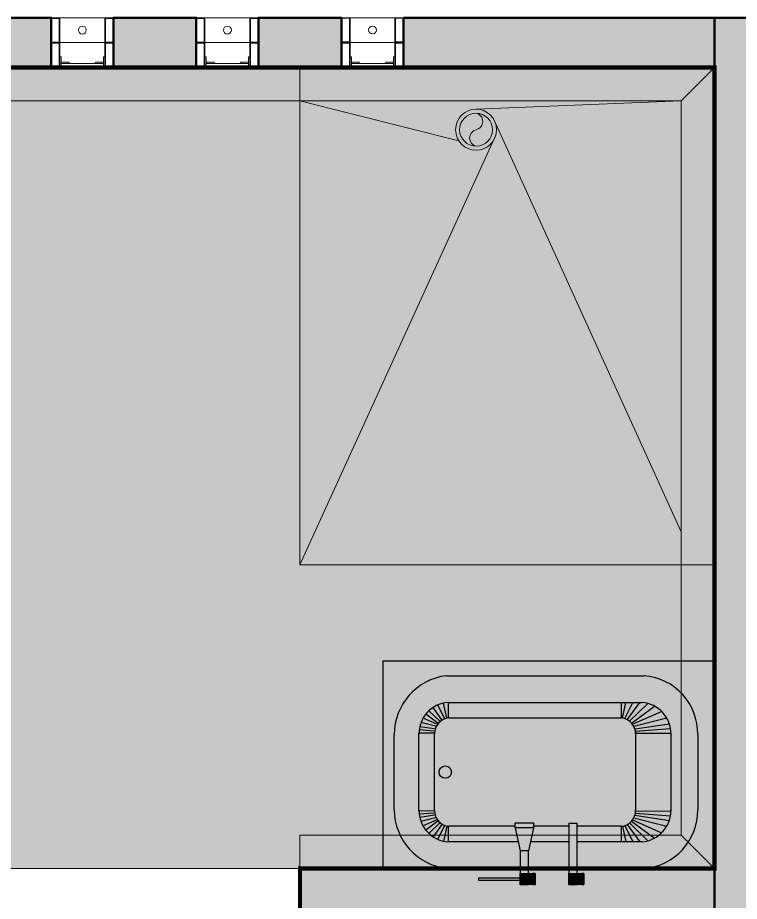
# Model space of a CAD drawing. Header units: metres. Extents: x 167 to 250, y 44 to 219.
# Drawn here: x 187.972 to 189.713, y 120.749 to 122.881 of the extents above; entities that cross this region are included whole.
import ezdxf

# ---------------------------------------------------------------- set-up
doc = ezdxf.new("R2010")
doc.units = ezdxf.units.M
for name, color, linetype, lineweight in [('A-MURO', 7, 'Continuous', 50), ('A-PISO -ACHU', 55, 'Continuous', 0), ('A-PLAN-ACHU4', 251, 'Continuous', 5), ('A-PLAN-ACHU5', 252, 'Continuous', 5), ('H_ACCESORIOS DESAGUES', 160, 'Continuous', 20)]:
    doc.layers.add(name, color=color, linetype=linetype, lineweight=lineweight)
doc.layers.add('A_MOBILIARIO', color=8, linetype='Continuous')
pattern_1 = [(0, (0, -0.2311683247949077), (0, 6.985), [5.08, -1.905]), (90, (0, -0.2311683247949077), (-6.985, 4.277078946022131e-16), [5.08, -1.905])]
pattern_2 = [(0, (0, 0), (0, 6.985), [5.08, -1.905]), (90, (0, 0), (-6.985, 4.277078946022131e-16), [5.08, -1.905])]
pattern_3 = [(0, (4.547473508864641e-13, -0.6247219652223066), (0, 6.985), [5.08, -1.905]), (90, (4.547473508864641e-13, -0.6247219652223066), (-6.985, 4.277078946022131e-16), [5.08, -1.905])]

# ---------------------------------------------------------------- blocks, each defined once
blk = doc.blocks.new('Ventana')
at = {"layer": 'A-PLAN-ACHU4', "lineweight": 0}
blk.add_lwpolyline([(70.01134361059218, 22.30446699201386), (70.01134361059218, 22.18446699201385), (69.86134361059217, 22.18446699201385), (69.86134361059217, 22.30446699201386)], close=True, dxfattribs=at)
at = {"layer": 'A-PLAN-ACHU5', "lineweight": 0}
for points in [[(69.86134402153235, 22.24446699201391), (69.86134473654525, 22.30446699201386), (69.88215901050003, 22.30446699201386), (69.88215829548713, 22.24446699201391)], [(69.8628440215322, 22.24596699201376), (69.8628447365451, 22.30296699201401), (69.88065901050018, 22.30296699201401), (69.88065829548728, 22.24596699201376)], [(69.9905308914555, 22.24446699201391), (69.99053103452948, 22.30446699201386), (69.8821584385611, 22.30446699201386), (69.88215829548713, 22.24446699201391)], [(69.90755901050002, 22.30446699201386), (69.88215901050003, 22.30446699201386), (69.88215901050003, 22.27906699201387), (69.88535901050014, 22.27906699201387), (69.88535901050014, 22.30126699201375), (69.90755901050002, 22.30126699201375)], [(69.9651316228184, 22.30445149074714), (69.9905316228184, 22.30445149074714), (69.9905316228184, 22.27905149074715), (69.98733162281829, 22.27905149074715), (69.98733162281829, 22.30125149074703), (69.9651316228184, 22.30125149074703)], [(70.01134516541029, 22.24446699201391), (70.01134473654534, 22.30446699201386), (69.99053046259056, 22.30446699201386), (69.9905308914555, 22.24446699201391)], [(70.00984516541044, 22.24596699201376), (70.00984473654549, 22.30296699201401), (69.9920304625904, 22.30296699201401), (69.99203089145536, 22.24596699201376)], [(69.88535901049968, 22.29496699201374), (69.90435901049992, 22.29496699201374), (69.90435901049992, 22.29176699201409), (69.88535901049968, 22.29176699201409)], [(69.98733162281874, 22.29495149074702), (69.96833162281851, 22.29495149074702), (69.96833162281851, 22.29175149074737), (69.98733162281874, 22.29175149074737)], [(69.86134330651944, 22.18446699201397), (69.86134402153235, 22.24446699201391), (69.88215829548713, 22.24446699201391), (69.88215758047423, 22.18446699201397)], [(69.8628433065193, 22.18596699201382), (69.8628440215322, 22.24296699201406), (69.88065829548728, 22.24296699201406), (69.88065758047438, 22.18596699201382)], [(69.9905301764426, 22.18446699201397), (69.99053031951658, 22.24446699201391), (69.8821577235482, 22.24446699201391), (69.88215758047423, 22.18446699201397)], [(70.01134445039739, 22.18446699201397), (70.01134402153244, 22.24446699201391), (69.99052974757765, 22.24446699201391), (69.9905301764426, 22.18446699201397)], [(70.00984445039754, 22.18596699201382), (70.00984402153259, 22.24296699201406), (69.9920297475775, 22.24296699201406), (69.99203017644246, 22.18596699201382)]]:
    blk.add_lwpolyline(points, close=True, dxfattribs=at)
at = {"layer": 'A-PLAN-ACHU5', "lineweight": 0, "elevation": -1.201708993585166e-09}
blk.add_lwpolyline([(69.88535901050014, 22.30126699201375), (69.98733162281829, 22.30125149074703), (69.98733162281829, 22.29495149074702), (69.88535901050014, 22.29496699201374)], close=True, dxfattribs=at)
at = {"layer": 'A-PLAN-ACHU5', "lineweight": 0}
blk.add_circle((69.93634473654552, 22.21423897682345), 0.009524999999939611, dxfattribs=at)
blk = doc.blocks.new('sifon')
at = {"lineweight": 0, "transparency": 33554508}
blk.add_hatch(color=252, dxfattribs=at).paths.add_polyline_path([(0, 0, -0.8103451215678315), (2.916005458218996e-07, 0.0397030834723059, -1), (-2.781627329371523e-07, -0.03970308336032569, 0.7863031093906079)])
at = {"color": 252, "lineweight": 0}
for centre, radius in [((0, -8.041862453733728e-10), 0.04945932076248262), ((0, 0), 0.03970308854337931)]:
    blk.add_circle(centre, radius, dxfattribs=at)
for centre, radius, start, end in [((0.004205665318376355, 0.01985151200499217, 2.61930414847953e-06), 0.02029212177329212, 101.9607780547418, 258.038420754303), ((-0.004818817280992274, -0.01985152241929606, 2.61930414847953e-06), 0.02042800631120464, 283.6434388831337, 76.35575910364949)]:
    blk.add_arc(centre, radius, start, end, dxfattribs=at)
blk = doc.blocks.new('LAVACOLAS PLANTA')
at = {"layer": 'A_MOBILIARIO', "true_color": 0xffffff}
h = blk.add_hatch(color=7, dxfattribs=at)
h.dxf.hatch_style = 1
h.paths.add_polyline_path([(3251.488809055902, 1626.758733589742), (3251.481363411084, 1626.758733589742), (3251.481363411084, 1626.723733589743), (3251.488809055902, 1626.723733589743)])
h = blk.add_hatch(color=7, dxfattribs=at)
h.dxf.hatch_style = 1
h.paths.add_polyline_path([(3251.502727326055, 1626.758733589742), (3251.488809055902, 1626.758733589742), (3251.488809055902, 1626.723733589743), (3251.502727326055, 1626.723733589743)])
h = blk.add_hatch(color=7, dxfattribs=at)
h.dxf.hatch_style = 1
h.paths.add_polyline_path([(3251.529674130101, 1626.758733589742), (3251.502727326055, 1626.758733589742), (3251.502727326055, 1626.723733589743), (3251.529674130101, 1626.723733589743)])
h = blk.add_hatch(color=7, dxfattribs=at)
h.dxf.hatch_style = 1
h.paths.add_polyline_path([(3251.64537983328, 1626.758733589742), (3251.637934188462, 1626.758733589742), (3251.637934188462, 1626.723733589743), (3251.64537983328, 1626.723733589743)])
h = blk.add_hatch(color=7, dxfattribs=at)
h.dxf.hatch_style = 1
h.paths.add_polyline_path([(3251.659298103433, 1626.758733589742), (3251.64537983328, 1626.758733589742), (3251.64537983328, 1626.723733589743), (3251.659298103433, 1626.723733589743)])
h = blk.add_hatch(color=7, dxfattribs=at)
h.dxf.hatch_style = 1
h.paths.add_polyline_path([(3251.686244907479, 1626.758733589742), (3251.659298103433, 1626.758733589742), (3251.659298103433, 1626.723733589743), (3251.686244907479, 1626.723733589743)])
h = blk.add_hatch(color=7, dxfattribs=at)
h.dxf.hatch_style = 1
h.paths.add_polyline_path([(3251.819531198038, 1626.745407284534), (3251.686244907479, 1626.745407284534), (3251.686244907479, 1626.737059894951), (3251.819531198038, 1626.737059894951)])
h = blk.add_hatch(dxfattribs=at)
h.set_pattern_fill('ANGLE')
h.set_pattern_definition(pattern_1)
h.paths.add_polyline_path([(3251.488809055902, 1626.717760152308), (3251.481363411083, 1626.717760152308), (3251.481363411083, 1626.682760152308), (3251.488809055902, 1626.682760152308)])
h = blk.add_hatch(dxfattribs=at)
h.set_pattern_fill('ANGLE')
h.set_pattern_definition(pattern_3)
h.paths.add_polyline_path([(3251.488809055902, 1626.717760152311), (3251.481363411084, 1626.717760152311), (3251.481363411084, 1626.682760152311), (3251.488809055902, 1626.682760152311)])
h = blk.add_hatch(dxfattribs=at)
h.set_pattern_fill('ANGLE')
h.set_pattern_definition(pattern_1)
h.paths.add_polyline_path([(3251.502727326055, 1626.717760152308), (3251.488809055902, 1626.717760152308), (3251.488809055902, 1626.682760152308), (3251.502727326055, 1626.682760152308)])
h = blk.add_hatch(dxfattribs=at)
h.set_pattern_fill('ANGLE')
h.set_pattern_definition(pattern_3)
h.paths.add_polyline_path([(3251.502727326055, 1626.717760152311), (3251.488809055902, 1626.717760152311), (3251.488809055902, 1626.682760152311), (3251.502727326055, 1626.682760152311)])
h = blk.add_hatch(color=7, dxfattribs=at)
h.dxf.hatch_style = 1
h.paths.add_polyline_path([(3251.529674130101, 1626.723733589743), (3251.502727326055, 1626.723733589743), (3251.502727326055, 1626.561233589742), (3251.529674130101, 1626.561233589742)])
h = blk.add_hatch(dxfattribs=at)
h.set_pattern_fill('ANGLE')
h.set_pattern_definition(pattern_1)
h.paths.add_polyline_path([(3251.529674130101, 1626.717760152308), (3251.502727326055, 1626.717760152308), (3251.502727326055, 1626.682760152308), (3251.529674130101, 1626.682760152308)])
h = blk.add_hatch(dxfattribs=at)
h.set_pattern_fill('ANGLE')
h.set_pattern_definition(pattern_3)
h.paths.add_polyline_path([(3251.529674130101, 1626.717760152311), (3251.502727326055, 1626.717760152311), (3251.502727326055, 1626.682760152311), (3251.529674130101, 1626.682760152311)])
h = blk.add_hatch(dxfattribs=at)
h.set_pattern_fill('ANGLE')
h.set_pattern_definition(pattern_1)
h.paths.add_polyline_path([(3251.64537983328, 1626.717760152308), (3251.637934188461, 1626.717760152308), (3251.637934188461, 1626.682760152308), (3251.64537983328, 1626.682760152308)])
h = blk.add_hatch(dxfattribs=at)
h.set_pattern_fill('ANGLE')
h.set_pattern_definition(pattern_3)
h.paths.add_polyline_path([(3251.64537983328, 1626.717760152311), (3251.637934188462, 1626.717760152311), (3251.637934188462, 1626.682760152311), (3251.64537983328, 1626.682760152311)])
h = blk.add_hatch(dxfattribs=at)
h.set_pattern_fill('ANGLE')
h.set_pattern_definition(pattern_1)
h.paths.add_polyline_path([(3251.659298103433, 1626.717760152308), (3251.64537983328, 1626.717760152308), (3251.64537983328, 1626.682760152308), (3251.659298103433, 1626.682760152308)])
h = blk.add_hatch(dxfattribs=at)
h.set_pattern_fill('ANGLE')
h.set_pattern_definition(pattern_3)
h.paths.add_polyline_path([(3251.659298103433, 1626.717760152311), (3251.64537983328, 1626.717760152311), (3251.64537983328, 1626.682760152311), (3251.659298103433, 1626.682760152311)])
h = blk.add_hatch(color=7, dxfattribs=at)
h.dxf.hatch_style = 1
h.paths.add_polyline_path([(3251.686244907479, 1626.723733589743), (3251.659298103433, 1626.723733589743), (3251.659298103433, 1626.649681158688), (3251.686244907479, 1626.649681158688)])
h = blk.add_hatch(dxfattribs=at)
h.set_pattern_fill('ANGLE')
h.set_pattern_definition(pattern_1)
h.paths.add_polyline_path([(3251.686244907479, 1626.717760152308), (3251.659298103433, 1626.717760152308), (3251.659298103433, 1626.682760152308), (3251.686244907479, 1626.682760152308)])
h = blk.add_hatch(dxfattribs=at)
h.set_pattern_fill('ANGLE')
h.set_pattern_definition(pattern_3)
h.paths.add_polyline_path([(3251.686244907479, 1626.717760152311), (3251.659298103433, 1626.717760152311), (3251.659298103433, 1626.682760152311), (3251.686244907479, 1626.682760152311)])
h = blk.add_hatch(color=7, dxfattribs=at)
h.dxf.hatch_style = 1
h.paths.add_polyline_path([(3251.921708842788, 1626.706955895796), (3251.28642775508, 1626.707017299857, 0.3962541799011419), (3251.113096587114, 1626.517290187227), (3251.113096587114, 1626.274465452108, 0.3952630296530321), (3251.285489396937, 1626.08450880168), (3251.92448017197, 1626.084389128555, 0.3776741057271244), (3252.093326269208, 1626.276038848499), (3252.09334068335, 1626.515688733965, 0.3829109296517303)])
h = blk.add_hatch(dxfattribs=at)
h.set_pattern_fill('ANGLE')
h.set_pattern_definition(pattern_1)
h.paths.add_polyline_path([(3251.819531198037, 1626.7044338471), (3251.686244907479, 1626.7044338471), (3251.686244907479, 1626.696086457516), (3251.819531198037, 1626.696086457516)])
h = blk.add_hatch(dxfattribs=at)
h.set_pattern_fill('ANGLE')
h.set_pattern_definition(pattern_3)
h.paths.add_polyline_path([(3251.819531198038, 1626.704433847103), (3251.686244907479, 1626.704433847103), (3251.686244907479, 1626.696086457519), (3251.819531198038, 1626.696086457519)])
h = blk.add_hatch(dxfattribs=at)
h.set_pattern_fill('ANGLE')
h.set_pattern_definition(pattern_2)
h.paths.add_polyline_path([(3252.063334069543, 1626.522146810148, 0.3865215948095206), (3251.92448017197, 1626.670561256979), (3251.290656676982, 1626.670724622117, 0.3949233594127352), (3251.149572969183, 1626.519961618757), (3251.149572969183, 1626.271488766777, 0.390683330516218), (3251.288442669099, 1626.120889128555), (3251.92448017197, 1626.120889128555, 0.3948568406460685), (3252.063334069543, 1626.273673958168)])
h = blk.add_hatch(dxfattribs=at)
h.set_pattern_fill('ANGLE')
h.set_pattern_definition(pattern_2)
h.paths.add_polyline_path([(3252.063334069543, 1626.517290187195, 0.3957491710551744), (3251.92448017197, 1626.670561256979), (3251.289199084255, 1626.67062266104, 0.3972311431079816), (3251.149596587114, 1626.517290187118), (3251.149596587114, 1626.274160198339, 0.3957872193785741), (3251.288442669102, 1626.120889128555), (3251.92448017197, 1626.120889128555, 0.3948568405847457), (3252.063334069543, 1626.273673958136)])
h = blk.add_hatch(dxfattribs=at)
h.set_pattern_fill('ANGLE')
h.set_pattern_definition(pattern_1)
h.paths.add_polyline_path([(3251.529674130101, 1626.682760152308), (3251.502727326055, 1626.682760152308), (3251.502727326055, 1626.520260152308), (3251.529674130101, 1626.520260152308)])
h = blk.add_hatch(dxfattribs=at)
h.set_pattern_fill('ANGLE')
h.set_pattern_definition(pattern_3)
h.paths.add_polyline_path([(3251.529674130101, 1626.682760152311), (3251.502727326055, 1626.682760152311), (3251.502727326055, 1626.520260152311), (3251.529674130101, 1626.520260152311)])
h = blk.add_hatch(dxfattribs=at)
h.set_pattern_fill('ANGLE')
h.set_pattern_definition(pattern_1)
h.paths.add_polyline_path([(3251.686244907479, 1626.682760152308), (3251.659298103433, 1626.682760152308), (3251.659298103433, 1626.608707721253), (3251.686244907479, 1626.608707721253)])
h = blk.add_hatch(dxfattribs=at)
h.set_pattern_fill('ANGLE')
h.set_pattern_definition(pattern_3)
h.paths.add_polyline_path([(3251.686244907479, 1626.682760152311), (3251.659298103433, 1626.682760152311), (3251.659298103433, 1626.608707721257), (3251.686244907479, 1626.608707721257)])
h = blk.add_hatch(color=7, dxfattribs=at)
h.dxf.hatch_style = 1
h.paths.add_polyline_path([(3251.686244907479, 1626.649681158688), (3251.659298103433, 1626.649681158688), (3251.643352947874, 1626.576229949667), (3251.702190063039, 1626.576229949667)])
h = blk.add_hatch(dxfattribs=at)
h.set_pattern_fill('ANGLE')
h.set_pattern_definition(pattern_1)
h.paths.add_polyline_path([(3251.686244907479, 1626.608707721253), (3251.659298103433, 1626.608707721253), (3251.643352947873, 1626.535256512232), (3251.702190063038, 1626.535256512232)])
h = blk.add_hatch(dxfattribs=at)
h.set_pattern_fill('ANGLE')
h.set_pattern_definition(pattern_3)
h.paths.add_polyline_path([(3251.686244907479, 1626.608707721257), (3251.659298103433, 1626.608707721257), (3251.643352947874, 1626.535256512235), (3251.702190063039, 1626.535256512235)])
h = blk.add_hatch(color=7, dxfattribs=at)
h.dxf.hatch_style = 1
h.paths.add_polyline_path([(3251.702190063039, 1626.576229949667), (3251.643352947874, 1626.576229949667), (3251.643352947874, 1626.560131214347), (3251.702190063039, 1626.560131214347)])
h = blk.add_hatch(dxfattribs=at)
h.set_pattern_fill('ANGLE')
h.set_pattern_definition(pattern_1)
h.paths.add_polyline_path([(3251.702190063038, 1626.535256512232), (3251.643352947873, 1626.535256512232), (3251.643352947873, 1626.519157776912), (3251.702190063038, 1626.519157776912)])
h = blk.add_hatch(dxfattribs=at)
h.set_pattern_fill('ANGLE')
h.set_pattern_definition(pattern_3)
h.paths.add_polyline_path([(3251.702190063039, 1626.535256512235), (3251.643352947874, 1626.535256512235), (3251.643352947874, 1626.519157776915), (3251.702190063039, 1626.519157776915)])
at = {"layer": 'A_MOBILIARIO'}
for points in [[(3251.529674130101, 1626.758733589742), (3251.529674130101, 1626.723733589743), (3251.481363411084, 1626.723733589743), (3251.481363411084, 1626.758733589742)], [(3251.481363411084, 1626.758733589742), (3251.481363411084, 1626.723733589743), (3251.488809055902, 1626.723733589743), (3251.488809055902, 1626.758733589742)], [(3251.529674130101, 1626.561233589742), (3251.529674130101, 1626.758733589742), (3251.502727326055, 1626.758733589742), (3251.502727326055, 1626.561233589742)], [(3251.637934188462, 1626.758733589742), (3251.637934188462, 1626.723733589743), (3251.64537983328, 1626.723733589743), (3251.64537983328, 1626.758733589742)], [(3251.686244907479, 1626.758733589742), (3251.686244907479, 1626.723733589743), (3251.637934188462, 1626.723733589743), (3251.637934188462, 1626.758733589742)], [(3251.819531198038, 1626.737059894951), (3251.686244907479, 1626.737059894951), (3251.686244907479, 1626.745407284534), (3251.819531198038, 1626.745407284534)], [(3251.643352947874, 1626.576229949667), (3251.702190063039, 1626.576229949667), (3251.702190063039, 1626.560131214347), (3251.643352947874, 1626.560131214347)]]:
    blk.add_lwpolyline(points, close=True, dxfattribs=at)
for points in [[(3251.686244907479, 1626.649681158688), (3251.686244907479, 1626.758733589742), (3251.659298103433, 1626.758733589742), (3251.659298103433, 1626.649681158688)], [(3251.28642775508, 1626.707017299857), (3251.502727326055, 1626.706996393093)], [(3251.529674130101, 1626.706993788508), (3251.659298103433, 1626.706981259505)], [(3251.686244907479, 1626.706978654921), (3251.921708842794, 1626.706955895796)], [(3251.643352947874, 1626.576229949667), (3251.659298103433, 1626.649681158688)], [(3251.659298103433, 1626.649681158688), (3251.686244907479, 1626.649681158688)], [(3251.702190063039, 1626.576229949667), (3251.686244907479, 1626.649681158688)], [(3251.326883536905, 1626.554265354364), (3251.252642461441, 1626.608920898439)], [(3251.332930775798, 1626.559938690072), (3251.273860550486, 1626.617437598678)], [(3251.292488247403, 1626.620725192769), (3251.502727326055, 1626.620725192769)], [(3251.340434783623, 1626.564899540717), (3251.299779276669, 1626.62072519277)], [(3251.348514549334, 1626.56840824264), (3251.322701846333, 1626.62072519277)], [(3251.356237814916, 1626.570342426143), (3251.344995851101, 1626.62072519277)], [(3251.360616974526, 1626.570889128557), (3251.360616974526, 1626.62072519277)], [(3251.529674130101, 1626.620725192769), (3251.653012197631, 1626.620725192769)], [(3251.692530813281, 1626.620725192769), (3251.920434593662, 1626.62072519277)], [(3251.918758244062, 1626.570889128557), (3251.918758244062, 1626.62072519277)], [(3251.923137403673, 1626.570342426143), (3251.933928813837, 1626.618705960204)], [(3251.930860669254, 1626.56840824264), (3251.952676303137, 1626.612623969672)], [(3251.938940434965, 1626.564899540717), (3251.967751963683, 1626.604461767284)], [(3251.323394719639, 1626.549967418841), (3251.229490138252, 1626.591752408954)], [(3251.659298103433, 1626.576229949667), (3251.686244907479, 1626.576229949667)], [(3251.946444442791, 1626.559938690072), (3251.981267922947, 1626.593835836939)], [(3251.952491681684, 1626.554265354364), (3251.991375460428, 1626.582891206963)], [(3251.316017272281, 1626.535314516717), (3251.204689797048, 1626.55171677371)], [(3251.319419725425, 1626.543536272219), (3251.213199682643, 1626.570651843194)], [(3251.360616974526, 1626.570889128557), (3251.502727326055, 1626.570889128557)], [(3251.529674130101, 1626.570889128557), (3251.643352947874, 1626.570889128557)], [(3251.702190063039, 1626.570889128557), (3251.916389015363, 1626.570889128557)], [(3251.95598049895, 1626.549967418841), (3252.000279589713, 1626.569679311938)], [(3251.959955493164, 1626.543536272219), (3252.006890795547, 1626.555517791805)], [(3251.113096587114, 1626.274160198339), (3251.113096587114, 1626.517290187195)], [(3251.199572969183, 1626.269701358811), (3251.199572969183, 1626.521749026722)], [(3251.313671920346, 1626.521232285072), (3251.199588771526, 1626.521749026722)], [(3251.314362374535, 1626.528427645419), (3251.200930988517, 1626.53647627317)], [(3251.313664104758, 1626.267010566494), (3251.313664104758, 1626.519058234405)], [(3251.963334069543, 1626.521749026718), (3251.963334069543, 1626.269701358821)], [(3251.963357946307, 1626.535314516717), (3252.010848402841, 1626.542311447809)], [(3251.965012844054, 1626.528427645419), (3252.012653386642, 1626.531808023695)], [(3251.965703298243, 1626.521232285072), (3252.013334069543, 1626.521448029497)], [(3252.013334069543, 1626.521749026718), (3252.013334069543, 1626.269701358821)], [(3252.093334069543, 1626.517290187195), (3252.093334069543, 1626.274160198339)], [(3251.313671920346, 1626.270218100461), (3251.199588771526, 1626.269701358811)], [(3251.314362374535, 1626.263022740114), (3251.200930988517, 1626.254974112363)], [(3251.965012844054, 1626.263022740114), (3252.012653386641, 1626.259642361838)], [(3251.965703298243, 1626.270218100461), (3252.013334069543, 1626.270002356036)], [(3251.316017272281, 1626.256135868816), (3251.204689797048, 1626.239733611823)], [(3251.319419725425, 1626.247914113314), (3251.213199682643, 1626.220798542339)], [(3251.323394719639, 1626.241482966692), (3251.229490138252, 1626.199697976579)], [(3251.326883536905, 1626.237185031169), (3251.252642461441, 1626.182529487094)], [(3251.332930775798, 1626.231511695461), (3251.273860550486, 1626.174012786855)], [(3251.946444442791, 1626.231511695461), (3251.981267922944, 1626.197614548598)], [(3251.952491681684, 1626.237185031169), (3251.991375460425, 1626.208559178573)], [(3251.95598049895, 1626.241482966692), (3252.00027958971, 1626.221771073597)], [(3251.959955493164, 1626.247914113314), (3252.006890795545, 1626.235932593728)], [(3251.963357946307, 1626.256135868816), (3252.01084840284, 1626.249138937725)], [(3251.340434783623, 1626.226550844816), (3251.299779276669, 1626.170725192763)], [(3251.348514549334, 1626.223042142893), (3251.322701846333, 1626.170725192763)], [(3251.356237814916, 1626.22110795939), (3251.344995851101, 1626.170725192763)], [(3251.360616974526, 1626.170889128557), (3251.360616974526, 1626.22072519277)], [(3251.916389015363, 1626.220561256983), (3251.360616974526, 1626.220561256983)], [(3251.918758244062, 1626.170889128557), (3251.918758244062, 1626.22072519277)], [(3251.923137403673, 1626.22110795939), (3251.933928813835, 1626.172744425336)], [(3251.930860669254, 1626.223042142893), (3251.952676303134, 1626.178826415866)], [(3251.938940434965, 1626.226550844816), (3251.96775196368, 1626.186988618253)], [(3251.920434593663, 1626.17072519277), (3251.292488247403, 1626.17072519277)], [(3251.92448017197, 1626.084389128555), (3251.285489396937, 1626.08450880168)]]:
    blk.add_lwpolyline(points, dxfattribs=at)
blk.add_circle((3251.928257840375, 1626.39572519277), 0.01994055820819085, dxfattribs=at)
for centre, radius, start, end in [((3251.300667516412, 1626.51996849329), 0.1875900499522647, 94.35344946193592, 180.8180649748257), ((3251.900957276529, 1626.515694954262), 0.1923834069206815, 0.4750989873229614, 83.80770428181518), ((3251.300668005079, 1626.51996161876), 0.1010950358958723, 94.64096449355192, 181.01306921481), ((3251.912254835991, 1626.51996161876), 0.1010950358958723, 358.9869307851894, 85.35903550644808), ((3251.364751153899, 1626.51996161876), 0.05109503589587228, 94.64096449355192, 181.01306921481), ((3251.912254835991, 1626.51996161876), 0.05109503589587228, 358.9869307851894, 85.35903550644808), ((3251.300668005078, 1626.271488766776), 0.1875950358950691, 178.9869307850569, 265.3590355067455), ((3251.300668005079, 1626.27148876678), 0.1010950358958723, 178.9869307851894, 265.3590355064481), ((3251.364751153899, 1626.27148876678), 0.05109503589587228, 178.9869307851894, 265.3590355064481), ((3251.912254835991, 1626.27148876678), 0.05109503589587228, 274.6409644935519, 1.013069214810563), ((3251.912254835991, 1626.27148876678), 0.1010950358958723, 274.6409644935519, 1.013069214810563), ((3251.900136669998, 1626.276038848499), 0.1931895992103841, 277.2389902416414, 359.6001396561266)]:
    blk.add_arc(centre, radius, start, end, dxfattribs=at)

msp = doc.modelspace()

# ---------------------------------------------------------------- hatches: boundary and pattern name
at = {"layer": 'A-PISO -ACHU', "true_color": 0xc3d9df, "transparency": 33554534}
h = msp.add_hatch(color=254, dxfattribs=at)
h.dxf.hatch_style = 1
h.paths.add_polyline_path([(187.3529024566242, 122.7603668600761), (187.3529024566242, 121.8282051538645), (186.1529024566239, 121.8282051538645), (186.1529024566239, 120.8282051538645), (187.3529024566242, 120.8282051538645), (188.6528744193752, 120.8282051549413), (189.6529024566239, 120.8282051538645), (189.6529024566239, 122.7603668600761)])
at = {"layer": 'A-PLAN-ACHU5'}
h = msp.add_hatch(dxfattribs=at)
h.set_pattern_fill('AR-CONC', color=256, scale=0.0005, angle=180)
h.set_pattern_definition([(230, (208.789006561005, -94.34764594847161), (-0.09109233449800201, 0.007969542769451575), [0.009525, -0.104775]), (175, (208.789006561005, -94.34764594847161), (0.01762171071248464, -0.09552842261951758), [0.00762, -0.08382029208500001]), (280.4514447, (208.7814155575047, -94.34698182172156), (-0.07347062354517667, -0.08755887595609754), [0.008095004399999939, -0.0890451222999995]), (226.1842, (208.789006561005, -94.3730459484716), (-0.135539520446065, 0.02102116396636362), [0.01428749999999998, -0.1571624999999996]), (276.63555761, (208.7777116110046, -94.37129419847156), (-0.1187020670257516, -0.1237130622988607), [0.01214251157, -0.13356780408]), (171.18415117, (208.789006561005, -94.3730459484716), (-0.1187020670324886, -0.1237130622927663), [0.011429983535, -0.12572986596]), (201, (208.7763065610047, -94.36669594847172), (-0.07580719563456623, 0.05113259909354383), [0.009525, -0.104775]), (146, (208.7763065610047, -94.36669594847172), (-0.03090101417382357, -0.09209398306115962), [0.00762, -0.08381999999999999]), (251.4514449999999, (208.7699892947044, -94.36243489852154), (-0.1067082096393581, -0.04096138444295259), [0.008095004399999939, -0.0890449687999995]), (217.5, (208.789006561005, -94.34764594847161), (-0.001544301625295923, -0.04227751943657655), [0, -0.082804, 0, -0.08509, 0, -0.0841375]), (187.4999999999999, (208.789006561005, -94.34764594847161), (-0.03340983125515289, -0.05009028740905975), [0, -0.04851399999999999, 0, -0.080899, 0, -0.03206750000000001]), (147.5, (208.8173275610047, -94.34764594847161), (-0.06779529758343569, 0.002864371996336745), [0, -0.03175, 0, -0.09906000000000001, 0, -0.131445]), (137.5, (208.830027561005, -94.34764594847161), (-0.07406459069300902, -0.01271324551666649), [0, -0.041275, 0, -0.065786, 0, -0.093345])])
h.paths.add_polyline_path([(187.3529024566242, 120.7081985892148), (186.1529024566239, 120.7082051538644), (186.1529024566239, 118.7082051538644), (187.4029024566303, 118.7082051538644), (187.4029024566303, 118.5882051538642), (186.032902456624, 118.5882051538645), (186.032902456624, 121.9482051538644), (187.2329024566238, 121.9482051538644), (187.2329024566238, 122.880366860076), (187.7028998300138, 122.880366860076), (187.7028998300138, 122.7603668600761), (187.3529024566242, 122.7601752869223), (187.3529024566242, 121.8282051538645), (186.1529024566239, 121.8282051538645), (186.1529024566239, 120.8282051538645), (187.3529024566242, 120.8281985892147)])
h.paths.add_polyline_path([(188.0529013848286, 122.7603653267677), (187.8529009559484, 122.7603642108554), (187.8529009559484, 122.8803642108553), (188.0529013848286, 122.8803653267678)])
h.paths.add_polyline_path([(188.4029025286886, 122.7603628250474), (188.2029020998084, 122.7603617091349), (188.2029020998084, 122.8803617091351), (188.4029025286886, 122.8803628250473)])
h.paths.add_polyline_path([(188.7529036725487, 122.7603603233269), (188.5529032436689, 122.7603592074147), (188.5529032436689, 122.8803592074146), (188.7529036725487, 122.8803603233268)], flags=17)
h.paths.add_polyline_path([(189.7729024566238, 118.5882051538645), (188.4029024566184, 118.5882051538642), (188.4029024566184, 118.7082051538644), (189.6529024566239, 118.7082051538644), (189.6529024566239, 120.7082051538644), (188.6529024566239, 120.7082055396579), (188.6529024566239, 120.8282055396578), (189.6529024566239, 120.8282051538645), (189.6529024566239, 122.7603668600761), (188.9029051741277, 122.7603668600761), (188.9029051741277, 122.880366860076), (189.7729024566238, 122.880366860076)])
h = msp.add_hatch(dxfattribs=at)
h.set_pattern_fill('AR-CONC', color=256, scale=0.0005, angle=180)
h.set_pattern_definition([(230, (208.6690065610051, -94.34764594847161), (-0.09109233449800201, 0.007969542769451575), [0.009525, -0.104775]), (175, (208.6690065610051, -94.34764594847161), (0.01762171071248464, -0.09552842261951758), [0.00762, -0.08382029208500001]), (280.4514447, (208.6614155575048, -94.34698182172156), (-0.07347062354517667, -0.08755887595609754), [0.008095004399999939, -0.0890451222999995]), (226.1842, (208.6690065610051, -94.3730459484716), (-0.135539520446065, 0.02102116396636362), [0.01428749999999998, -0.1571624999999996]), (276.63555761, (208.6577116110047, -94.37129419847156), (-0.1187020670257516, -0.1237130622988607), [0.01214251157, -0.13356780408]), (171.18415117, (208.6690065610051, -94.3730459484716), (-0.1187020670324886, -0.1237130622927663), [0.011429983535, -0.12572986596]), (201, (208.6563065610048, -94.36669594847172), (-0.07580719563456623, 0.05113259909354383), [0.009525, -0.104775]), (146, (208.6563065610048, -94.36669594847172), (-0.03090101417382357, -0.09209398306115962), [0.00762, -0.08381999999999999]), (251.4514449999999, (208.6499892947045, -94.36243489852154), (-0.1067082096393581, -0.04096138444295259), [0.008095004399999939, -0.0890449687999995]), (217.5, (208.6690065610051, -94.34764594847161), (-0.001544301625295923, -0.04227751943657655), [0, -0.082804, 0, -0.08509, 0, -0.0841375]), (187.4999999999999, (208.6690065610051, -94.34764594847161), (-0.03340983125515289, -0.05009028740905975), [0, -0.04851399999999999, 0, -0.080899, 0, -0.03206750000000001]), (147.5, (208.6973275610048, -94.34764594847161), (-0.06779529758343569, 0.002864371996336745), [0, -0.03175, 0, -0.09906000000000001, 0, -0.131445]), (137.5, (208.7100275610051, -94.34764594847161), (-0.07406459069300902, -0.01271324551666649), [0, -0.041275, 0, -0.065786, 0, -0.093345])])
h.paths.add_polyline_path([(192.072902456624, 120.7081985892148), (193.2729024566238, 120.7082051538644), (193.2729024566238, 118.7082051538644), (192.0229024566183, 118.7082051538644), (192.0229024566183, 118.5882051538642), (193.3929024566237, 118.5882051538645), (193.3929024566237, 121.9482051538644), (192.1929024566239, 121.9482051538644), (192.1929024566239, 122.880366860076), (191.7229050832343, 122.880366860076), (191.7229050832343, 122.7603668600761), (192.072902456624, 122.7601752869223), (192.072902456624, 121.8282051538645), (193.2729024566238, 121.8282051538645), (193.2729024566238, 120.8282051538645), (192.072902456624, 120.8281985892147)])
h.paths.add_polyline_path([(191.3729035284191, 122.7603653267677), (191.5729039572993, 122.7603642108554), (191.5729039572993, 122.8803642108553), (191.3729035284191, 122.8803653267678)])
h.paths.add_polyline_path([(191.0229023845591, 122.7603628250474), (191.2229028134393, 122.7603617091349), (191.2229028134393, 122.8803617091351), (191.0229023845591, 122.8803628250473)])
h.paths.add_polyline_path([(190.672901240699, 122.7603603233269), (190.8729016695793, 122.7603592074147), (190.8729016695793, 122.8803592074146), (190.672901240699, 122.8803603233268)], flags=17)
h.paths.add_polyline_path([(189.6529024566239, 118.5882051538645), (191.0229024566302, 118.5882051538642), (191.0229024566302, 118.7082051538644), (189.7729024566238, 118.7082051538644), (189.7729024566238, 120.7082051538644), (190.7729024566238, 120.7082055396579), (190.7729024566238, 120.8282055396578), (189.7729024566238, 120.8282051538645), (189.7729024566238, 122.7603668600761), (190.52289973912, 122.7603668600761), (190.52289973912, 122.880366860076), (189.6529024566239, 122.880366860076)])
at = {"layer": 'A_MOBILIARIO', "true_color": 0xffffff}
h = msp.add_hatch(color=7, dxfattribs=at)
h.dxf.hatch_style = 1
h.paths.add_polyline_path([(189.6529024566239, 120.8282051538645), (189.6529024566239, 121.3282051538645), (188.8529024566242, 121.3282051538645), (188.8529024566242, 120.8281832665891)])

# ---------------------------------------------------------------- linework, layer by layer
at = {"color": 252, "lineweight": 0}
for p, q in [((188.6529024566248, 122.6803668601158), (189.0363422210112, 122.5835532204649)), ((189.0779024566241, 122.6598261800344), (189.572902456624, 122.6803668601126)), ((189.572902456624, 121.640405153863), (189.125236162396, 122.6247106630963)), ((188.6528813163836, 121.5603668601111), (189.125531865724, 122.5970378008249))]:
    msp.add_line(p, q, dxfattribs=at)
at = {"color": 3, "const_width": 0.01}
msp.add_lwpolyline([(189.6529024566239, 118.7082051538644), (186.1529024566239, 118.7082051538644), (186.1529024566239, 120.7082051538644), (187.3529024566242, 120.7082051538644), (187.3529024566242, 120.8282051538645), (186.1529024566239, 120.8282051538645), (186.1529024566239, 121.8282051538645), (187.3529024566242, 121.8282051538645), (187.3529024566242, 122.7603668600761), (189.6529024566239, 122.7603668600761), (189.6529024566239, 120.8282051538645), (188.6529024566239, 120.8282051538645), (188.6529024566239, 120.7082051538644), (189.6529024566239, 120.7082051538644)], close=True, dxfattribs=at)
at = {"layer": 'A-MURO'}
for points in [[(187.8529009559484, 122.7603642108554), (188.0529013848286, 122.7603653267677), (188.0529013848286, 122.8803653267678), (187.8529009559484, 122.8803642108553)], [(188.2029020998084, 122.7603617091349), (188.4029025286886, 122.7603628250474), (188.4029025286886, 122.8803628250473), (188.2029020998084, 122.8803617091351)], [(188.5529032436689, 122.7603592074147), (188.7529036725487, 122.7603603233269), (188.7529036725487, 122.8803603233268), (188.5529032436689, 122.8803592074146)]]:
    msp.add_lwpolyline(points, close=True, dxfattribs=at)
for points in [[(188.9029051741277, 122.880366860076), (189.7729024566238, 122.880366860076), (189.7729024566238, 118.5882051538645), (188.4029024566184, 118.5882051538642), (188.4029024566184, 118.7082051538644), (189.6529024566239, 118.7082051538644), (189.6529024566239, 120.7082051538644), (188.6529024566239, 120.7082051538644), (188.6529024566239, 120.8282051538645), (189.6529024566239, 120.8282051538645), (189.6529024566239, 122.7603668600761), (188.9029051741277, 122.7603668600761), (188.9029051741277, 122.8805915768389)], [(190.52289973912, 122.880366860076), (189.6529024566239, 122.880366860076), (189.6529024566239, 118.5882051538645), (191.0229024566302, 118.5882051538642), (191.0229024566302, 118.7082051538644), (189.7729024566238, 118.7082051538644), (189.7729024566238, 120.7082051538644), (190.7729024566238, 120.7082051538644), (190.7729024566238, 120.8282051538645), (189.7729024566238, 120.8282051538645), (189.7729024566238, 122.7603668600761), (190.52289973912, 122.7603668600761), (190.52289973912, 122.8805915768389)]]:
    msp.add_lwpolyline(points, dxfattribs=at)
at = {"layer": 'A-PISO -ACHU', "lineweight": 0}
msp.add_line((189.572902456624, 122.6803668601126), (189.6529024566239, 122.7603668600761), dxfattribs=at)
for points in [[(188.652902456623, 120.8281778011585), (189.6529024566239, 120.8281668600762), (189.6529024566239, 122.7603668600761), (187.3529028484213, 122.7603668584734), (187.3529028484213, 121.8283967254156), (186.1529024566239, 121.8282051538645), (186.1529024566239, 120.8282051538645)], [(188.652902456623, 122.7603668601109), (188.6528813163836, 121.5603668601111)], [(189.5728987482385, 121.5603705696572), (189.572902456624, 122.6803668601126), (187.4329024566241, 122.6803668601126), (187.4329024566241, 121.7482051538643), (186.2329024566238, 121.7482051538643), (186.2329024566238, 120.9081668600763)], [(189.5729364049826, 121.5603705679111), (189.5729061658108, 120.9082029657793), (188.6529002684078, 120.9081778011287), (188.6529024566239, 120.8281778011585)], [(189.6529024566239, 121.5603668601111), (188.652902456623, 121.560413227289)], [(189.5729061658108, 120.9082029657793), (189.6529024566239, 120.8282051538645)], [(187.3529024566242, 120.8281920245654), (188.6528744193752, 120.8282051549413)]]:
    msp.add_lwpolyline(points, dxfattribs=at)
at = {"layer": 'A_MOBILIARIO'}
msp.add_lwpolyline([(189.6529024566239, 120.8282051538645), (189.6529024566239, 121.3282051538645), (188.8529024566242, 121.3282051538645), (188.8529024566242, 120.8281832665891)], close=True, dxfattribs=at)

# ---------------------------------------------------------------- block references
at = {"color": 1, "true_color": 0xff0f0f, "xscale": -1, "rotation": 180}
for p in [(118.1915573632918, 145.0648326980036), (118.5415585071619, 145.064831625833), (118.8915604375829, 145.0650585688529)]:
    msp.add_blockref('Ventana', p, dxfattribs=at)
at = {"layer": 'A_MOBILIARIO', "xscale": 0.7469382635246781, "yscale": 0.7469382635246781, "zscale": 0.7469382635246781, "rotation": 180}
msp.add_blockref('LAVACOLAS PLANTA', (2617.993241603102, 1335.877875791231), dxfattribs=at)
at = {"layer": 'H_ACCESORIOS DESAGUES', "xscale": -1}
msp.add_blockref('sifon', (189.0779024566241, 122.6103668600761), dxfattribs=at)

doc.saveas('drawing.dxf')
